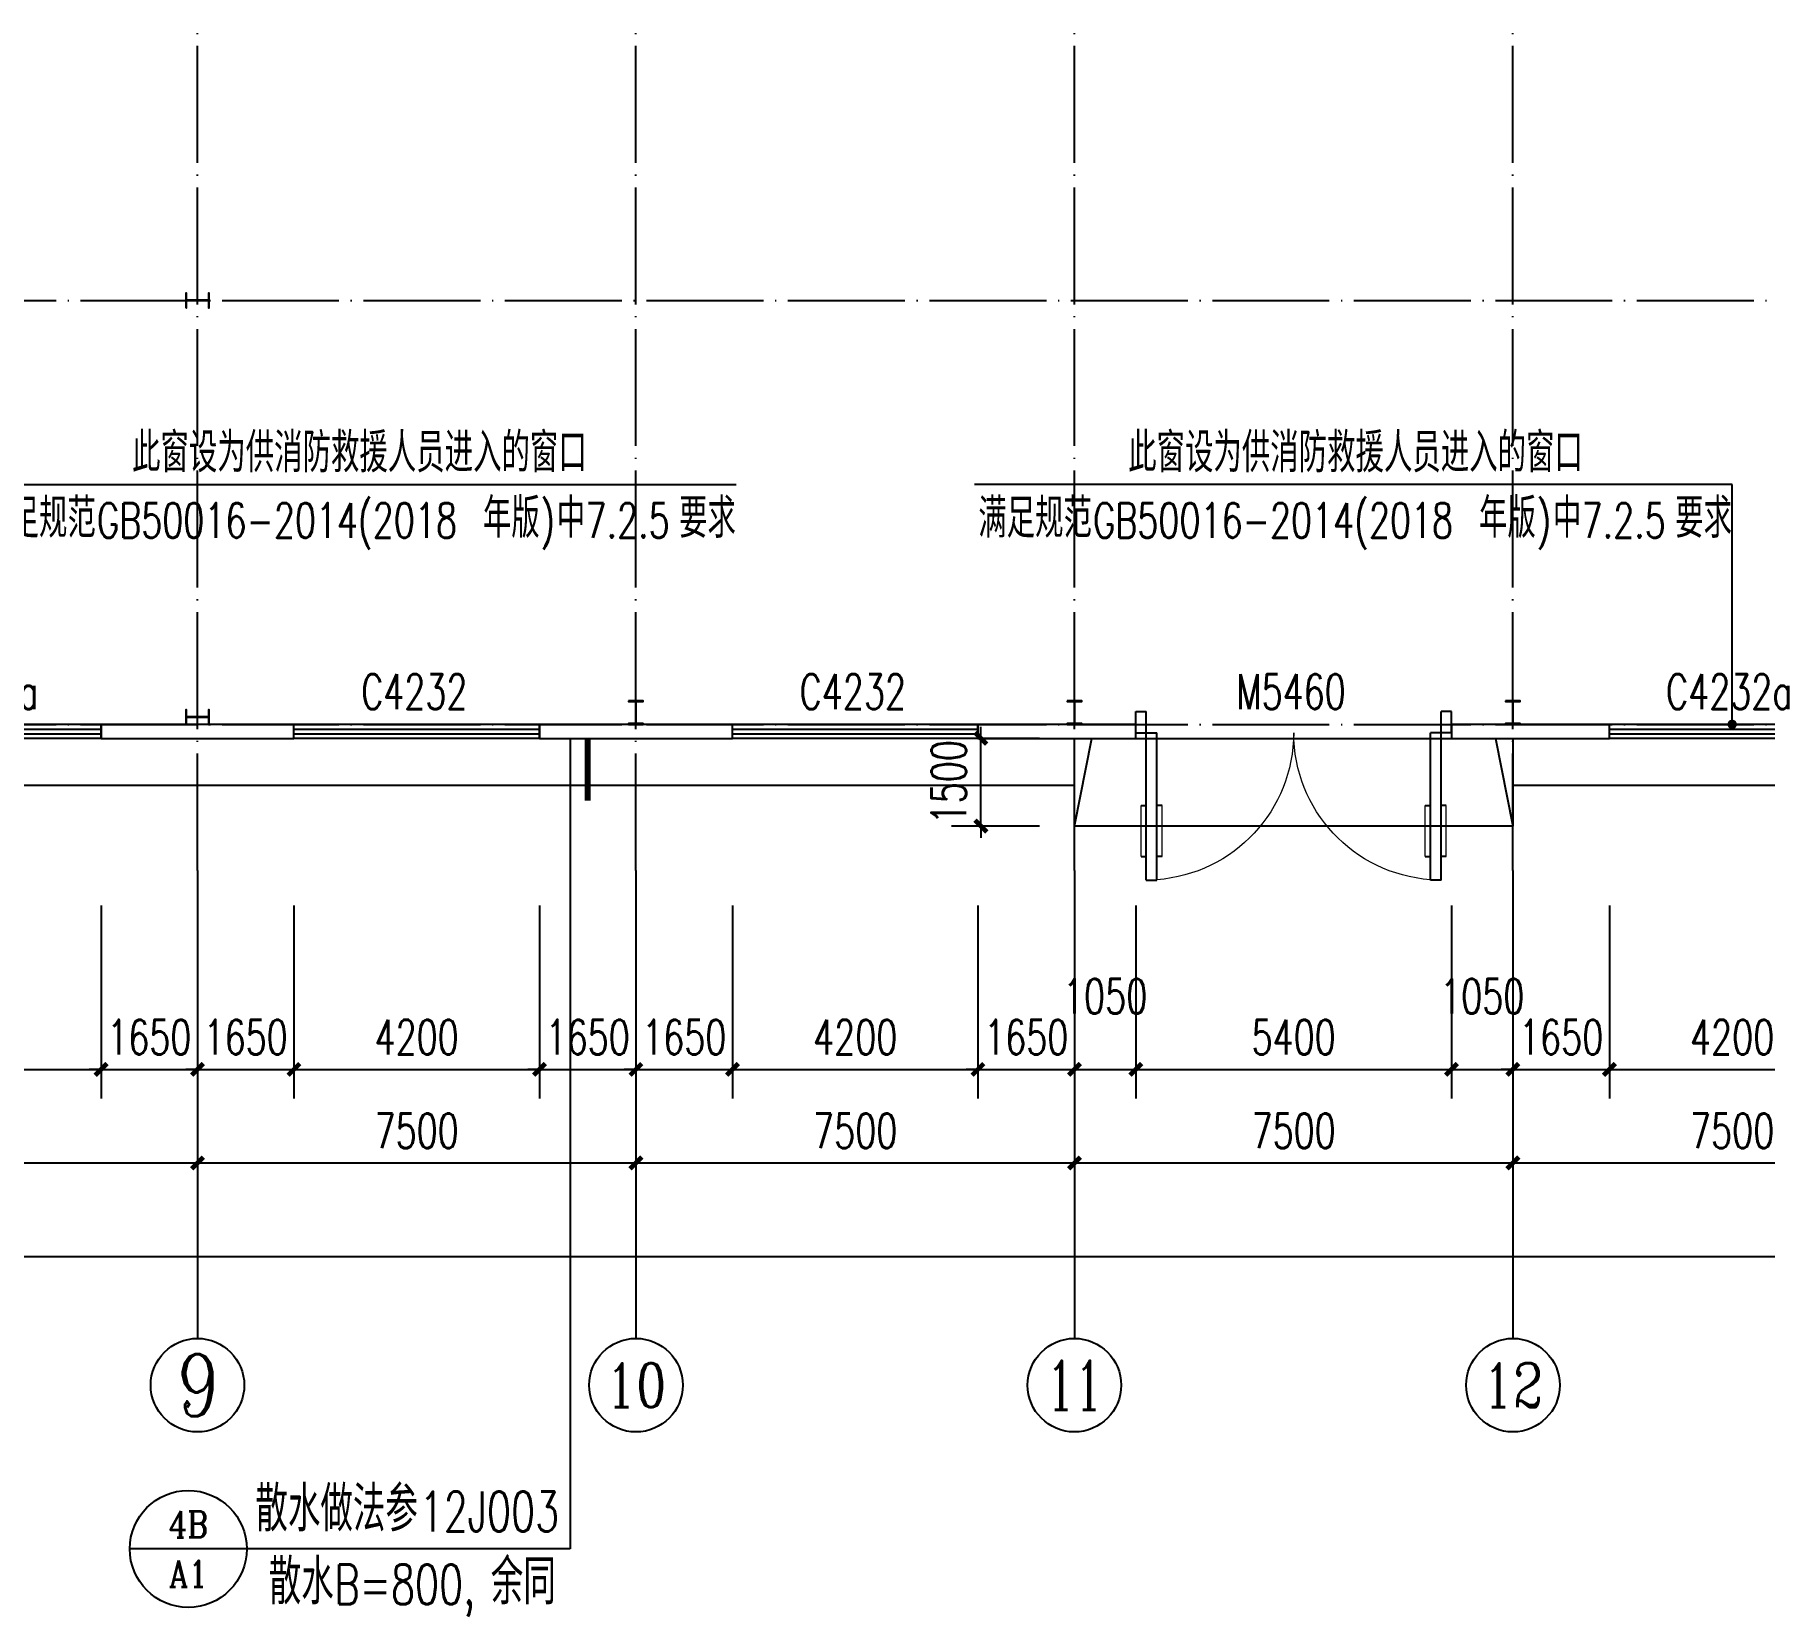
# Model space of a CAD drawing. Extents: x 14095202 to 14511487, y -1430609 to -90420.
# Drawn here: x 14459301 to 14488889, y -350474 to -323426 of the extents above; entities that cross this region are included whole.
import ezdxf
from ezdxf.enums import TextEntityAlignment as Align

# ---------------------------------------------------------------- set-up
doc = ezdxf.new("R2010")
doc.units = 0
doc.header["$LTSCALE"] = 1000
doc.header["$MEASUREMENT"] = 0
doc.linetypes.add('DOTE', pattern=[2.42, 2, -0.2, 0.02, -0.2])
for name, color, linetype in [('AXIS', 3, 'Continuous'), ('AXIS_TEXT', 7, 'Continuous'), ('COLUMN', 2, 'Continuous'), ('DIM_IDEN', 3, 'Continuous'), ('DIM_LEAD', 3, 'Continuous'), ('DOTE', 1, 'DOTE'), ('PUB_DIM', 3, 'Continuous'), ('PUB_TEXT', 7, 'Continuous'), ('WALL-PARAPET', 6, 'Continuous'), ('WINDOW', 4, 'Continuous'), ('WINDOW_TEXT', 7, 'Continuous')]:
    doc.layers.add(name, color=color, linetype=linetype)
doc.styles.add('_TCH_AXIS', font='COMPLEX', dxfattribs={"bigfont": 'GBCBIG'})
doc.styles.add('_TCH_DIM', font='SIMPLEX', dxfattribs={"bigfont": 'GBCBIG'})
doc.styles.add('_TCH_DIM_T3', font='SIMPLEX', dxfattribs={"width": 0.705882, "bigfont": 'GBCBIG'})
doc.styles.add('_TCH_LABEL', font='COMPLEX', dxfattribs={"bigfont": 'GBCBIG'})
doc.styles.add('_TCH_WINDOW', font='SIMPLEX', dxfattribs={"height": 3.5, "bigfont": 'GBCBIG'})
doc.styles.add('COMPLEX', font='COMPLEX')
doc.dimstyles.new('_TCH_ARCH&&200', dxfattribs={"dimtxt": 595, "dimasz": 200, "dimexe": 500, "dimexo": 600, "dimgap": 252.5, "dimtad": 1, "dimdec": 0, "dimzin": 0, "dimdsep": 46, "dimtxsty": '_TCH_DIM_T3', "dimblk": 'ARCHTICK', "dimcen": 0.09, "dimclrt": 7, "dimazin": 2, "dimtfac": 1, "dimtdec": 0, "dimtix": 1, "dimtmove": 2, "dimatfit": 3, "dimfxl": 0, "dimtolj": 1, "dimtzin": 0, "dimarcsym": 0})

# ---------------------------------------------------------------- blocks, each defined once
blk = doc.blocks.new('A$C797E1D2B')
at = {"layer": 'COLUMN'}
h = blk.add_hatch(color=256, dxfattribs=at)
h.paths.add_polyline_path([(125, 400), (250, 400), (250, 388), (130, 388), (130, 200), (125, 200)])
h.paths.add_polyline_path([(0, 400), (125, 400), (125, 200), (120, 200), (120, 388), (0, 388)])
h.paths.add_polyline_path([(0, 12), (120, 12), (120, 200), (125, 200), (125, 0), (0, 0)])
h.paths.add_polyline_path([(125, 200), (130, 200), (130, 12), (250, 12), (250, 0), (125, 0)])
blk.add_lwpolyline([(250, 0), (250, 12), (130, 12), (130, 388), (250, 388), (250, 400), (0, 400), (0, 388), (120, 388), (120, 12), (0, 12), (0, 0)], close=True, dxfattribs=at)
blk = doc.blocks.new('_AXISO')
blk.add_circle((0, 0), 0.5)
at = {"layer": 'AXIS_TEXT', "style": 'COMPLEX', "width": 1.041667}
blk.add_attdef('A', text='', height=0.56, dxfattribs=at).set_placement((-0.25, -0.28), (0.25, -0.28), align=Align.FIT)
blk = doc.blocks.new('_ArchTick')
at = {"color": 0, "linetype": 'ByBlock', "const_width": 0.4}
blk.add_lwpolyline([(-0.5, -0.5), (0.5, 0.5)], dxfattribs=at)
blk = doc.blocks.new('*D59')
at = {"layer": 'AXIS', "color": 0, "lineweight": -2}
for p, q in [((14401847, -338320), (14401847, -344820)), ((14492327, -338320), (14492327, -344820)), ((14401847, -344320), (14492327, -344320))]:
    blk.add_line(p, q, dxfattribs=at)
at = {"layer": 'Defpoints', "color": 0}
for p in [(14401847, -337720), (14492327, -337720), (14492327, -344320)]:
    blk.add_point(p, dxfattribs=at)
at = {"layer": 'AXIS', "color": 0, "lineweight": -2, "xscale": 200, "yscale": 200, "zscale": 200, "rotation": 180}
blk.add_blockref('_ArchTick', (14401847, -344320), dxfattribs=at)
at = {"layer": 'AXIS', "color": 0, "lineweight": -2, "xscale": 200, "yscale": 200, "zscale": 200}
blk.add_blockref('_ArchTick', (14492327, -344320), dxfattribs=at)
at = {"layer": 'AXIS', "color": 7, "insert": (14447087, -343770), "char_height": 595, "attachment_point": 5, "style": '_TCH_DIM_T3'}
blk.add_mtext('\\A1;90480', dxfattribs=at)
blk = doc.blocks.new('*D70')
at = {"layer": 'AXIS', "color": 0, "lineweight": -2}
for p, q in [((14454587, -338320), (14454587, -343220)), ((14462087, -338320), (14462087, -343220)), ((14454587, -342720), (14462087, -342720))]:
    blk.add_line(p, q, dxfattribs=at)
at = {"layer": 'Defpoints', "color": 0}
for p in [(14454587, -337720), (14462087, -337720), (14462087, -342720)]:
    blk.add_point(p, dxfattribs=at)
at = {"layer": 'AXIS', "color": 0, "lineweight": -2, "xscale": 200, "yscale": 200, "zscale": 200, "rotation": 180}
blk.add_blockref('_ArchTick', (14454587, -342720), dxfattribs=at)
at = {"layer": 'AXIS', "color": 0, "lineweight": -2, "xscale": 200, "yscale": 200, "zscale": 200}
blk.add_blockref('_ArchTick', (14462087, -342720), dxfattribs=at)
at = {"layer": 'AXIS', "color": 7, "insert": (14458337, -342170), "char_height": 595, "attachment_point": 5, "style": '_TCH_DIM_T3'}
blk.add_mtext('\\A1;7500', dxfattribs=at)
blk = doc.blocks.new('*D71')
at = {"layer": 'AXIS', "color": 0, "lineweight": -2}
for p, q in [((14462087, -338320), (14462087, -343220)), ((14469587, -338320), (14469587, -343220)), ((14462087, -342720), (14469587, -342720))]:
    blk.add_line(p, q, dxfattribs=at)
at = {"layer": 'Defpoints', "color": 0}
for p in [(14462087, -337720), (14469587, -337720), (14469587, -342720)]:
    blk.add_point(p, dxfattribs=at)
at = {"layer": 'AXIS', "color": 0, "lineweight": -2, "xscale": 200, "yscale": 200, "zscale": 200, "rotation": 180}
blk.add_blockref('_ArchTick', (14462087, -342720), dxfattribs=at)
at = {"layer": 'AXIS', "color": 0, "lineweight": -2, "xscale": 200, "yscale": 200, "zscale": 200}
blk.add_blockref('_ArchTick', (14469587, -342720), dxfattribs=at)
at = {"layer": 'AXIS', "color": 7, "insert": (14465837, -342170), "char_height": 595, "attachment_point": 5, "style": '_TCH_DIM_T3'}
blk.add_mtext('\\A1;7500', dxfattribs=at)
blk = doc.blocks.new('*D72')
at = {"layer": 'AXIS', "color": 0, "lineweight": -2}
for p, q in [((14469587, -338320), (14469587, -343220)), ((14477087, -338320), (14477087, -343220)), ((14469587, -342720), (14477087, -342720))]:
    blk.add_line(p, q, dxfattribs=at)
at = {"layer": 'Defpoints', "color": 0}
for p in [(14469587, -337720), (14477087, -337720), (14477087, -342720)]:
    blk.add_point(p, dxfattribs=at)
at = {"layer": 'AXIS', "color": 0, "lineweight": -2, "xscale": 200, "yscale": 200, "zscale": 200, "rotation": 180}
blk.add_blockref('_ArchTick', (14469587, -342720), dxfattribs=at)
at = {"layer": 'AXIS', "color": 0, "lineweight": -2, "xscale": 200, "yscale": 200, "zscale": 200}
blk.add_blockref('_ArchTick', (14477087, -342720), dxfattribs=at)
at = {"layer": 'AXIS', "color": 7, "insert": (14473337, -342170), "char_height": 595, "attachment_point": 5, "style": '_TCH_DIM_T3'}
blk.add_mtext('\\A1;7500', dxfattribs=at)
blk = doc.blocks.new('*D73')
at = {"layer": 'AXIS', "color": 0, "lineweight": -2}
for p, q in [((14477087, -338320), (14477087, -343220)), ((14484587, -338320), (14484587, -343220)), ((14477087, -342720), (14484587, -342720))]:
    blk.add_line(p, q, dxfattribs=at)
at = {"layer": 'Defpoints', "color": 0}
for p in [(14477087, -337720), (14484587, -337720), (14484587, -342720)]:
    blk.add_point(p, dxfattribs=at)
at = {"layer": 'AXIS', "color": 0, "lineweight": -2, "xscale": 200, "yscale": 200, "zscale": 200, "rotation": 180}
blk.add_blockref('_ArchTick', (14477087, -342720), dxfattribs=at)
at = {"layer": 'AXIS', "color": 0, "lineweight": -2, "xscale": 200, "yscale": 200, "zscale": 200}
blk.add_blockref('_ArchTick', (14484587, -342720), dxfattribs=at)
at = {"layer": 'AXIS', "color": 7, "insert": (14480837, -342170), "char_height": 595, "attachment_point": 5, "style": '_TCH_DIM_T3'}
blk.add_mtext('\\A1;7500', dxfattribs=at)
blk = doc.blocks.new('*D74')
at = {"layer": 'AXIS', "color": 0, "lineweight": -2}
for p, q in [((14484587, -338320), (14484587, -343220)), ((14492087, -338320), (14492087, -343220)), ((14484587, -342720), (14492087, -342720))]:
    blk.add_line(p, q, dxfattribs=at)
at = {"layer": 'Defpoints', "color": 0}
for p in [(14484587, -337720), (14492087, -337720), (14492087, -342720)]:
    blk.add_point(p, dxfattribs=at)
at = {"layer": 'AXIS', "color": 0, "lineweight": -2, "xscale": 200, "yscale": 200, "zscale": 200, "rotation": 180}
blk.add_blockref('_ArchTick', (14484587, -342720), dxfattribs=at)
at = {"layer": 'AXIS', "color": 0, "lineweight": -2, "xscale": 200, "yscale": 200, "zscale": 200}
blk.add_blockref('_ArchTick', (14492087, -342720), dxfattribs=at)
at = {"layer": 'AXIS', "color": 7, "insert": (14488337, -342170), "char_height": 595, "attachment_point": 5, "style": '_TCH_DIM_T3'}
blk.add_mtext('\\A1;7500', dxfattribs=at)
blk = doc.blocks.new('$TCHSYS$WIN2D')
for p, q in [((-0.5, 0.5), (0.5, 0.5)), ((-0.5, 0.5), (-0.5, -0.5)), ((0.5, 0.5), (0.5, -0.5)), ((0.5, 0.1667), (-0.5, 0.1667)), ((0.5, -0.1667), (-0.5, -0.1667)), ((-0.5, -0.5), (0.5, -0.5))]:
    blk.add_line(p, q)
blk = doc.blocks.new('$DorLib2D$00000011')
for p, q in [((-0.4667, 0.4709), (-0.4667, -0.0625)), ((-0.4667, 0.4709), (-0.4333, 0.4709)), ((-0.4333, 0.4709), (-0.4333, 0.0042)), ((0.4333, 0.4709), (0.4333, 0.0042)), ((0.4667, 0.4709), (0.4333, 0.4709)), ((0.4667, 0.4709), (0.4667, -0.0625)), ((-0.4833, 0.3962), (-0.4667, 0.3962)), ((-0.4167, 0.3962), (-0.4333, 0.3962)), ((0.4167, 0.3962), (0.4333, 0.3962)), ((0.4833, 0.3962), (0.4667, 0.3962)), ((-0.4833, 0.2346), (-0.4667, 0.2346)), ((-0.4167, 0.2346), (-0.4333, 0.2346)), ((0.4167, 0.2346), (0.4333, 0.2346)), ((0.4833, 0.2346), (0.4667, 0.2346)), ((-0.5, 0.0042), (-0.4333, 0.0042)), ((-0.5, 0.0042), (-0.5, -0.0625)), ((0.5, 0.0042), (0.4333, 0.0042)), ((0.5, 0.0042), (0.5, -0.0625)), ((-0.5, -0.0625), (-0.4667, -0.0625)), ((0.5, -0.0625), (0.4667, -0.0625))]:
    blk.add_line(p, q)
at = {"lineweight": 13}
for p, q in [((-0.4833, 0.3962), (-0.4833, 0.2346)), ((-0.4167, 0.3962), (-0.4167, 0.2346)), ((0.4167, 0.3962), (0.4167, 0.2346)), ((0.4833, 0.3962), (0.4833, 0.2346))]:
    blk.add_line(p, q, dxfattribs=at)
for centre, start, end in [((-0.4667, 0.0042), 0, 85.904), ((0.4667, 0.0042), 94.096, 180)]:
    blk.add_arc(centre, 0.4667, start, end, dxfattribs=at)
blk = doc.blocks.new('*D202')
at = {"layer": 'Defpoints', "color": 0}
for p in [(14456237, -337720), (14460437, -337720), (14460437, -341120)]:
    blk.add_point(p, dxfattribs=at)
at = {"layer": 'PUB_DIM', "color": 0, "lineweight": -2}
for p, q in [((14456237, -338320), (14456237, -341620)), ((14460437, -338320), (14460437, -341620)), ((14456237, -341120), (14460437, -341120))]:
    blk.add_line(p, q, dxfattribs=at)
at = {"layer": 'PUB_DIM', "color": 0, "lineweight": -2, "xscale": 200, "yscale": 200, "zscale": 200, "rotation": 180}
blk.add_blockref('_ArchTick', (14456237, -341120), dxfattribs=at)
at = {"layer": 'PUB_DIM', "color": 0, "lineweight": -2, "xscale": 200, "yscale": 200, "zscale": 200}
blk.add_blockref('_ArchTick', (14460437, -341120), dxfattribs=at)
at = {"layer": 'PUB_DIM', "color": 7, "insert": (14458337, -340570), "char_height": 595, "attachment_point": 5, "style": '_TCH_DIM_T3'}
blk.add_mtext('\\A1;4200', dxfattribs=at)
blk = doc.blocks.new('*D203')
at = {"layer": 'Defpoints', "color": 0}
for p in [(14460437, -337720), (14462087, -337720), (14462087, -341120)]:
    blk.add_point(p, dxfattribs=at)
at = {"layer": 'PUB_DIM', "color": 0, "lineweight": -2}
for p, q in [((14460437, -338320), (14460437, -341620)), ((14462087, -338320), (14462087, -341620)), ((14460437, -341120), (14460237, -341120)), ((14460437, -341120), (14462087, -341120)), ((14462087, -341120), (14462287, -341120))]:
    blk.add_line(p, q, dxfattribs=at)
at = {"layer": 'PUB_DIM', "color": 0, "lineweight": -2, "xscale": 200, "yscale": 200, "zscale": 200}
blk.add_blockref('_ArchTick', (14460437, -341120), dxfattribs=at)
at = {"layer": 'PUB_DIM', "color": 0, "lineweight": -2, "xscale": 200, "yscale": 200, "zscale": 200, "rotation": 180}
blk.add_blockref('_ArchTick', (14462087, -341120), dxfattribs=at)
at = {"layer": 'PUB_DIM', "color": 7, "insert": (14461262, -340570), "char_height": 595, "attachment_point": 5, "style": '_TCH_DIM_T3'}
blk.add_mtext('\\A1;1650', dxfattribs=at)
blk = doc.blocks.new('*D204')
at = {"layer": 'Defpoints', "color": 0}
for p in [(14462087, -337720), (14463737, -337720), (14463737, -341120)]:
    blk.add_point(p, dxfattribs=at)
at = {"layer": 'PUB_DIM', "color": 0, "lineweight": -2}
for p, q in [((14462087, -338320), (14462087, -341620)), ((14463737, -338320), (14463737, -341620)), ((14462087, -341120), (14461887, -341120)), ((14462087, -341120), (14463737, -341120)), ((14463737, -341120), (14463937, -341120))]:
    blk.add_line(p, q, dxfattribs=at)
at = {"layer": 'PUB_DIM', "color": 0, "lineweight": -2, "xscale": 200, "yscale": 200, "zscale": 200}
blk.add_blockref('_ArchTick', (14462087, -341120), dxfattribs=at)
at = {"layer": 'PUB_DIM', "color": 0, "lineweight": -2, "xscale": 200, "yscale": 200, "zscale": 200, "rotation": 180}
blk.add_blockref('_ArchTick', (14463737, -341120), dxfattribs=at)
at = {"layer": 'PUB_DIM', "color": 7, "insert": (14462912, -340570), "char_height": 595, "attachment_point": 5, "style": '_TCH_DIM_T3'}
blk.add_mtext('\\A1;1650', dxfattribs=at)
blk = doc.blocks.new('*D205')
at = {"layer": 'Defpoints', "color": 0}
for p in [(14463737, -337720), (14467937, -337720), (14467937, -341120)]:
    blk.add_point(p, dxfattribs=at)
at = {"layer": 'PUB_DIM', "color": 0, "lineweight": -2}
for p, q in [((14463737, -338320), (14463737, -341620)), ((14467937, -338320), (14467937, -341620)), ((14463737, -341120), (14467937, -341120))]:
    blk.add_line(p, q, dxfattribs=at)
at = {"layer": 'PUB_DIM', "color": 0, "lineweight": -2, "xscale": 200, "yscale": 200, "zscale": 200, "rotation": 180}
blk.add_blockref('_ArchTick', (14463737, -341120), dxfattribs=at)
at = {"layer": 'PUB_DIM', "color": 0, "lineweight": -2, "xscale": 200, "yscale": 200, "zscale": 200}
blk.add_blockref('_ArchTick', (14467937, -341120), dxfattribs=at)
at = {"layer": 'PUB_DIM', "color": 7, "insert": (14465837, -340570), "char_height": 595, "attachment_point": 5, "style": '_TCH_DIM_T3'}
blk.add_mtext('\\A1;4200', dxfattribs=at)
blk = doc.blocks.new('*D206')
at = {"layer": 'Defpoints', "color": 0}
for p in [(14467937, -337720), (14469587, -337720), (14469587, -341120)]:
    blk.add_point(p, dxfattribs=at)
at = {"layer": 'PUB_DIM', "color": 0, "lineweight": -2}
for p, q in [((14467937, -338320), (14467937, -341620)), ((14469587, -338320), (14469587, -341620)), ((14467937, -341120), (14467737, -341120)), ((14467937, -341120), (14469587, -341120)), ((14469587, -341120), (14469787, -341120))]:
    blk.add_line(p, q, dxfattribs=at)
at = {"layer": 'PUB_DIM', "color": 0, "lineweight": -2, "xscale": 200, "yscale": 200, "zscale": 200}
blk.add_blockref('_ArchTick', (14467937, -341120), dxfattribs=at)
at = {"layer": 'PUB_DIM', "color": 0, "lineweight": -2, "xscale": 200, "yscale": 200, "zscale": 200, "rotation": 180}
blk.add_blockref('_ArchTick', (14469587, -341120), dxfattribs=at)
at = {"layer": 'PUB_DIM', "color": 7, "insert": (14468762, -340570), "char_height": 595, "attachment_point": 5, "style": '_TCH_DIM_T3'}
blk.add_mtext('\\A1;1650', dxfattribs=at)
blk = doc.blocks.new('*D207')
at = {"layer": 'Defpoints', "color": 0}
for p in [(14469587, -337720), (14471237, -337720), (14471237, -341120)]:
    blk.add_point(p, dxfattribs=at)
at = {"layer": 'PUB_DIM', "color": 0, "lineweight": -2}
for p, q in [((14469587, -338320), (14469587, -341620)), ((14471237, -338320), (14471237, -341620)), ((14469587, -341120), (14469387, -341120)), ((14469587, -341120), (14471237, -341120)), ((14471237, -341120), (14471437, -341120))]:
    blk.add_line(p, q, dxfattribs=at)
at = {"layer": 'PUB_DIM', "color": 0, "lineweight": -2, "xscale": 200, "yscale": 200, "zscale": 200}
blk.add_blockref('_ArchTick', (14469587, -341120), dxfattribs=at)
at = {"layer": 'PUB_DIM', "color": 0, "lineweight": -2, "xscale": 200, "yscale": 200, "zscale": 200, "rotation": 180}
blk.add_blockref('_ArchTick', (14471237, -341120), dxfattribs=at)
at = {"layer": 'PUB_DIM', "color": 7, "insert": (14470412, -340570), "char_height": 595, "attachment_point": 5, "style": '_TCH_DIM_T3'}
blk.add_mtext('\\A1;1650', dxfattribs=at)
blk = doc.blocks.new('*D208')
at = {"layer": 'Defpoints', "color": 0}
for p in [(14471237, -337720), (14475437, -337720), (14475437, -341120)]:
    blk.add_point(p, dxfattribs=at)
at = {"layer": 'PUB_DIM', "color": 0, "lineweight": -2}
for p, q in [((14471237, -338320), (14471237, -341620)), ((14475437, -338320), (14475437, -341620)), ((14471237, -341120), (14475437, -341120))]:
    blk.add_line(p, q, dxfattribs=at)
at = {"layer": 'PUB_DIM', "color": 0, "lineweight": -2, "xscale": 200, "yscale": 200, "zscale": 200, "rotation": 180}
blk.add_blockref('_ArchTick', (14471237, -341120), dxfattribs=at)
at = {"layer": 'PUB_DIM', "color": 0, "lineweight": -2, "xscale": 200, "yscale": 200, "zscale": 200}
blk.add_blockref('_ArchTick', (14475437, -341120), dxfattribs=at)
at = {"layer": 'PUB_DIM', "color": 7, "insert": (14473337, -340570), "char_height": 595, "attachment_point": 5, "style": '_TCH_DIM_T3'}
blk.add_mtext('\\A1;4200', dxfattribs=at)
blk = doc.blocks.new('*D209')
at = {"layer": 'Defpoints', "color": 0}
for p in [(14475437, -337720), (14477087, -337720), (14477087, -341120)]:
    blk.add_point(p, dxfattribs=at)
at = {"layer": 'PUB_DIM', "color": 0, "lineweight": -2}
for p, q in [((14475437, -338320), (14475437, -341620)), ((14477087, -338320), (14477087, -341620)), ((14475437, -341120), (14475237, -341120)), ((14475437, -341120), (14477087, -341120)), ((14477087, -341120), (14477287, -341120))]:
    blk.add_line(p, q, dxfattribs=at)
at = {"layer": 'PUB_DIM', "color": 0, "lineweight": -2, "xscale": 200, "yscale": 200, "zscale": 200}
blk.add_blockref('_ArchTick', (14475437, -341120), dxfattribs=at)
at = {"layer": 'PUB_DIM', "color": 0, "lineweight": -2, "xscale": 200, "yscale": 200, "zscale": 200, "rotation": 180}
blk.add_blockref('_ArchTick', (14477087, -341120), dxfattribs=at)
at = {"layer": 'PUB_DIM', "color": 7, "insert": (14476262, -340570), "char_height": 595, "attachment_point": 5, "style": '_TCH_DIM_T3'}
blk.add_mtext('\\A1;1650', dxfattribs=at)
blk = doc.blocks.new('*D210')
at = {"layer": 'Defpoints', "color": 0}
for p in [(14477087, -337720), (14478137, -337720), (14478137, -341120)]:
    blk.add_point(p, dxfattribs=at)
at = {"layer": 'PUB_DIM', "color": 0, "lineweight": -2}
for p, q in [((14477087, -338320), (14477087, -341620)), ((14478137, -338320), (14478137, -341620)), ((14477087, -341120), (14478137, -341120))]:
    blk.add_line(p, q, dxfattribs=at)
at = {"layer": 'PUB_DIM', "color": 0, "lineweight": -2, "xscale": 200, "yscale": 200, "zscale": 200, "rotation": 180}
blk.add_blockref('_ArchTick', (14477087, -341120), dxfattribs=at)
at = {"layer": 'PUB_DIM', "color": 0, "lineweight": -2, "xscale": 200, "yscale": 200, "zscale": 200}
blk.add_blockref('_ArchTick', (14478137, -341120), dxfattribs=at)
at = {"layer": 'PUB_DIM', "color": 7, "insert": (14477612, -339870), "char_height": 595, "attachment_point": 5, "style": '_TCH_DIM_T3'}
blk.add_mtext('\\A1;1050', dxfattribs=at)
blk = doc.blocks.new('*D211')
at = {"layer": 'Defpoints', "color": 0}
for p in [(14478137, -337720), (14483537, -337720), (14483537, -341120)]:
    blk.add_point(p, dxfattribs=at)
at = {"layer": 'PUB_DIM', "color": 0, "lineweight": -2}
for p, q in [((14478137, -338320), (14478137, -341620)), ((14483537, -338320), (14483537, -341620)), ((14478137, -341120), (14483537, -341120))]:
    blk.add_line(p, q, dxfattribs=at)
at = {"layer": 'PUB_DIM', "color": 0, "lineweight": -2, "xscale": 200, "yscale": 200, "zscale": 200, "rotation": 180}
blk.add_blockref('_ArchTick', (14478137, -341120), dxfattribs=at)
at = {"layer": 'PUB_DIM', "color": 0, "lineweight": -2, "xscale": 200, "yscale": 200, "zscale": 200}
blk.add_blockref('_ArchTick', (14483537, -341120), dxfattribs=at)
at = {"layer": 'PUB_DIM', "color": 7, "insert": (14480837, -340570), "char_height": 595, "attachment_point": 5, "style": '_TCH_DIM_T3'}
blk.add_mtext('\\A1;5400', dxfattribs=at)
blk = doc.blocks.new('*D212')
at = {"layer": 'Defpoints', "color": 0}
for p in [(14483537, -337720), (14484587, -337720), (14484587, -341120)]:
    blk.add_point(p, dxfattribs=at)
at = {"layer": 'PUB_DIM', "color": 0, "lineweight": -2}
for p, q in [((14483537, -338320), (14483537, -341620)), ((14484587, -338320), (14484587, -341620)), ((14483537, -341120), (14484587, -341120))]:
    blk.add_line(p, q, dxfattribs=at)
at = {"layer": 'PUB_DIM', "color": 0, "lineweight": -2, "xscale": 200, "yscale": 200, "zscale": 200, "rotation": 180}
blk.add_blockref('_ArchTick', (14483537, -341120), dxfattribs=at)
at = {"layer": 'PUB_DIM', "color": 0, "lineweight": -2, "xscale": 200, "yscale": 200, "zscale": 200}
blk.add_blockref('_ArchTick', (14484587, -341120), dxfattribs=at)
at = {"layer": 'PUB_DIM', "color": 7, "insert": (14484062, -339870), "char_height": 595, "attachment_point": 5, "style": '_TCH_DIM_T3'}
blk.add_mtext('\\A1;1050', dxfattribs=at)
blk = doc.blocks.new('*D213')
at = {"layer": 'Defpoints', "color": 0}
for p in [(14484587, -337720), (14486237, -337720), (14486237, -341120)]:
    blk.add_point(p, dxfattribs=at)
at = {"layer": 'PUB_DIM', "color": 0, "lineweight": -2}
for p, q in [((14484587, -338320), (14484587, -341620)), ((14486237, -338320), (14486237, -341620)), ((14484587, -341120), (14484387, -341120)), ((14484587, -341120), (14486237, -341120)), ((14486237, -341120), (14486437, -341120))]:
    blk.add_line(p, q, dxfattribs=at)
at = {"layer": 'PUB_DIM', "color": 0, "lineweight": -2, "xscale": 200, "yscale": 200, "zscale": 200}
blk.add_blockref('_ArchTick', (14484587, -341120), dxfattribs=at)
at = {"layer": 'PUB_DIM', "color": 0, "lineweight": -2, "xscale": 200, "yscale": 200, "zscale": 200, "rotation": 180}
blk.add_blockref('_ArchTick', (14486237, -341120), dxfattribs=at)
at = {"layer": 'PUB_DIM', "color": 7, "insert": (14485412, -340570), "char_height": 595, "attachment_point": 5, "style": '_TCH_DIM_T3'}
blk.add_mtext('\\A1;1650', dxfattribs=at)
blk = doc.blocks.new('*D214')
at = {"layer": 'Defpoints', "color": 0}
for p in [(14486237, -337720), (14490437, -337720), (14490437, -341120)]:
    blk.add_point(p, dxfattribs=at)
at = {"layer": 'PUB_DIM', "color": 0, "lineweight": -2}
for p, q in [((14486237, -338320), (14486237, -341620)), ((14490437, -338320), (14490437, -341620)), ((14486237, -341120), (14490437, -341120))]:
    blk.add_line(p, q, dxfattribs=at)
at = {"layer": 'PUB_DIM', "color": 0, "lineweight": -2, "xscale": 200, "yscale": 200, "zscale": 200, "rotation": 180}
blk.add_blockref('_ArchTick', (14486237, -341120), dxfattribs=at)
at = {"layer": 'PUB_DIM', "color": 0, "lineweight": -2, "xscale": 200, "yscale": 200, "zscale": 200}
blk.add_blockref('_ArchTick', (14490437, -341120), dxfattribs=at)
at = {"layer": 'PUB_DIM', "color": 7, "insert": (14488337, -340570), "char_height": 595, "attachment_point": 5, "style": '_TCH_DIM_T3'}
blk.add_mtext('\\A1;4200', dxfattribs=at)
blk = doc.blocks.new('*D443')
at = {"layer": 'Defpoints', "color": 0}
for p in [(14475487, -335460), (14477087, -335460), (14477087, -336960)]:
    blk.add_point(p, dxfattribs=at)
at = {"layer": 'PUB_DIM', "color": 0, "lineweight": -2}
for p, q in [((14476487, -335460), (14474987, -335460)), ((14475487, -335460), (14475487, -335260)), ((14475487, -336960), (14475487, -335460)), ((14476487, -336960), (14474987, -336960)), ((14475487, -336960), (14475487, -337160))]:
    blk.add_line(p, q, dxfattribs=at)
at = {"layer": 'PUB_DIM', "color": 0, "lineweight": -2, "xscale": 200, "yscale": 200, "zscale": 200}
for p, rotation in [((14475487, -335460), 270), ((14475487, -336960), 90)]:
    blk.add_blockref('_ArchTick', p, dxfattribs=dict(at, rotation=rotation))
at = {"layer": 'PUB_DIM', "color": 7, "insert": (14474937, -336210), "char_height": 595, "attachment_point": 5, "rotation": 90, "style": '_TCH_DIM_T3'}
blk.add_mtext('\\A1;1500', dxfattribs=at)

msp = doc.modelspace()

# ---------------------------------------------------------------- linework, layer by layer
at = {"ltscale": 0.5}
for p, q in [((14477086.9, -336960.3), (14477386.9, -335460.3)), ((14484286.9, -335460.3), (14484586.9, -336960.3))]:
    msp.add_line(p, q, dxfattribs=at)
for points in [[(14484586.9, -336260.3), (14493126.9, -336260.3), (14493126.9, -312970.3)], [(14484586.9, -335460.3), (14484586.9, -336960.3), (14477086.9, -336960.3), (14477086.9, -335460.3)], [(14454586.9, -336260.3), (14477086.9, -336260.3)]]:
    msp.add_lwpolyline(points, dxfattribs=at)
at = {"layer": 'AXIS'}
for p, q in [((14462086.9, -337720.3), (14462086.9, -345720.3)), ((14469586.9, -337720.3), (14469586.9, -345720.3)), ((14477086.9, -337720.3), (14477086.9, -345720.3)), ((14484586.9, -337720.3), (14484586.9, -345720.3))]:
    msp.add_line(p, q, dxfattribs=at)
at = {"layer": 'DIM_IDEN'}
for p, q in [((14468460.4, -335460.3), (14468460.4, -349320.3)), ((14462928.7, -349320.3), (14460928.7, -349320.3)), ((14468460.4, -349320.3), (14462928.7, -349320.3))]:
    msp.add_line(p, q, dxfattribs=at)
at = {"layer": 'DIM_IDEN', "const_width": 100}
msp.add_lwpolyline([(14468760.4, -335460.3), (14468760.4, -336527)], dxfattribs=at)
at = {"layer": 'DIM_IDEN'}
msp.add_circle((14461928.7, -349320.3), 1000, dxfattribs=at)
at = {"layer": 'DIM_LEAD'}
for p, q in [((14458336.9, -331120.3), (14471298.6, -331120.3)), ((14488336.9, -331120.3), (14475375.1, -331120.3)), ((14488336.9, -335220.3), (14488336.9, -331120.3))]:
    msp.add_line(p, q, dxfattribs=at)
at = {"layer": 'DIM_LEAD', "const_width": 80}
msp.add_lwpolyline([(14488336.9, -335260.3, 1), (14488336.9, -335180.3, 1)], format="xyb", close=True, dxfattribs=at)
at = {"layer": 'DOTE'}
for p, q in [((14462086.9, -337720.3), (14462086.9, -205720.3)), ((14469586.9, -337720.3), (14469586.9, -205720.3)), ((14477086.9, -337720.3), (14477086.9, -205720.3)), ((14484586.9, -337720.3), (14484586.9, -205720.3)), ((14399586.9, -327970.3), (14494586.9, -327970.3)), ((14399586.9, -335220.3), (14494586.9, -335220.3))]:
    msp.add_line(p, q, dxfattribs=at)
at = {"layer": 'WALL-PARAPET'}
for p, q in [((14463736.9, -335220.3), (14460436.9, -335220.3)), ((14460436.9, -335220.3), (14460436.9, -335460.3)), ((14463736.9, -335460.3), (14463736.9, -335220.3)), ((14471236.9, -335220.3), (14467936.9, -335220.3)), ((14467936.9, -335220.3), (14467936.9, -335460.3)), ((14471236.9, -335460.3), (14471236.9, -335220.3)), ((14478136.9, -335220.3), (14475436.9, -335220.3)), ((14475436.9, -335220.3), (14475436.9, -335460.3)), ((14478136.9, -335460.3), (14478136.9, -335220.3)), ((14486236.9, -335220.3), (14483536.9, -335220.3)), ((14483536.9, -335220.3), (14483536.9, -335460.3)), ((14486236.9, -335460.3), (14486236.9, -335220.3)), ((14460436.9, -335460.3), (14463736.9, -335460.3)), ((14467936.9, -335460.3), (14471236.9, -335460.3)), ((14475436.9, -335460.3), (14478136.9, -335460.3)), ((14483536.9, -335460.3), (14486236.9, -335460.3))]:
    msp.add_line(p, q, dxfattribs=at)
at = {"layer": 'WINDOW'}
msp.add_line((14478136.9, -335460.3), (14483536.9, -335460.3), dxfattribs=at)

# ---------------------------------------------------------------- block references
for p, rotation in [((14461886.9, -327845.3), 270), ((14469711.9, -334820.3), 180), ((14477211.9, -334820.3), 180), ((14484711.9, -334820.3), 180), ((14461886.9, -334970.3), 270)]:
    msp.add_blockref('A$C797E1D2B', p, dxfattribs=dict(rotation=rotation))
at = {"layer": 'AXIS'}
ref = msp.add_blockref('_AXISO', (14462086.9, -346520.3), dxfattribs=dict(at, xscale=1600, yscale=1600, zscale=1600))
ref.add_attrib('A', '9', dxfattribs={"layer": 'AXIS_TEXT', "ltscale": 0.5, "height": 1065, "style": '_TCH_AXIS'}).set_placement((14461731.8, -347052.9), (14462441.9, -347052.9), align=Align.FIT)
ref = msp.add_blockref('_AXISO', (14469586.9, -346520.3), dxfattribs=dict(at, xscale=1600, yscale=1600, zscale=1600))
ref.add_attrib('A', '10', dxfattribs={"layer": 'AXIS_TEXT', "ltscale": 0.5, "height": 750.73, "style": '_TCH_AXIS'}).set_placement((14469068.5, -346895.7), (14470105.2, -346895.7), align=Align.FIT)
ref = msp.add_blockref('_AXISO', (14477086.9, -346520.3), dxfattribs=dict(at, xscale=1600, yscale=1600, zscale=1600))
ref.add_attrib('A', '11', dxfattribs={"layer": 'AXIS_TEXT', "ltscale": 0.5, "height": 842.89, "style": '_TCH_AXIS'}).set_placement((14476605.2, -346941.8), (14477568.5, -346941.8), align=Align.FIT)
ref = msp.add_blockref('_AXISO', (14484586.9, -346520.3), dxfattribs=dict(at, xscale=1600, yscale=1600, zscale=1600))
ref.add_attrib('A', '12', dxfattribs={"layer": 'AXIS_TEXT', "ltscale": 0.5, "height": 750.73, "style": '_TCH_AXIS'}).set_placement((14484068.5, -346895.7), (14485105.2, -346895.7), align=Align.FIT)
at = {"layer": 'WINDOW'}
ref = msp.add_blockref('$TCHSYS$WIN2D', (14458336.9, -335340.3), dxfattribs=dict(at, xscale=-4200, yscale=-240, zscale=-4200))
ref.add_attrib('A', 'C4232a', (14457206.9, -334958.1), dxfattribs={"layer": 'WINDOW_TEXT', "ltscale": 0.5, "height": 595, "style": '_TCH_WINDOW', "width": 0.705882})
ref = msp.add_blockref('$TCHSYS$WIN2D', (14465836.9, -335340.3), dxfattribs=dict(at, xscale=-4200, yscale=-240, zscale=-4200))
ref.add_attrib('A', 'C4232', (14464886.9, -334958.1), dxfattribs={"layer": 'WINDOW_TEXT', "ltscale": 0.5, "height": 595, "style": '_TCH_WINDOW', "width": 0.705882})
ref = msp.add_blockref('$TCHSYS$WIN2D', (14473336.9, -335340.3), dxfattribs=dict(at, xscale=-4200, yscale=-240, zscale=-4200))
ref.add_attrib('A', 'C4232', (14472386.9, -334958.1), dxfattribs={"layer": 'WINDOW_TEXT', "ltscale": 0.5, "height": 595, "style": '_TCH_WINDOW', "width": 0.705882})
ref = msp.add_blockref('$DorLib2D$00000011', (14480836.9, -335340.3), dxfattribs=dict(at, xscale=5400, yscale=-5400, zscale=5400))
ref.add_attrib('A', 'M5460', (14479856.9, -334958.1), dxfattribs={"layer": 'WINDOW_TEXT', "ltscale": 0.5, "height": 595, "style": '_TCH_WINDOW', "width": 0.705882})
ref = msp.add_blockref('$TCHSYS$WIN2D', (14488336.9, -335340.3), dxfattribs=dict(at, xscale=-4200, yscale=-240, zscale=-4200))
ref.add_attrib('A', 'C4232a', (14487206.9, -334958.1), dxfattribs={"layer": 'WINDOW_TEXT', "ltscale": 0.5, "height": 595, "style": '_TCH_WINDOW', "width": 0.705882})

# ---------------------------------------------------------------- texts
at = {"layer": 'PUB_TEXT', "style": '_TCH_DIM'}
for s, height, p in [('此窗设为供消防救援人员进入的窗口', 675.177, (14460967.7, -330910.3)), ('此窗设为供消防救援人员进入的窗口', 675.177, (14478006, -330910.3)), ('满足规范', 675.18, (14458403.3, -332030.3)), ('年版', 675.18, (14466969.2, -332030.3)), ('中', 675.2, (14468232.2, -332030.3)), ('要求', 675.18, (14470323.7, -332030.3)), ('满足规范', 675.18, (14475441.5, -332030.3)), ('年版', 675.18, (14484007.5, -332030.3)), ('中', 675.2, (14485270.4, -332030.3)), ('要求', 675.18, (14487361.9, -332030.3)), ('散水做法参', 771.63, (14463078.9, -349020.8)), ('散水', 771.63, (14463306.4, -350266.7)), ('余同', 771.63, (14467104.1, -350266.7))]:
    msp.add_text(s, height=height, dxfattribs=at).set_placement(p)
at = {"layer": 'PUB_TEXT', "style": '_TCH_DIM', "width": 0.705882}
for s, height, p in [('GB50016-2014(2018', 595, (14460369.2, -332030.3)), (')', 595, (14467952.2, -332030.3)), ('GB50016-2014(2018', 595, (14477407.5, -332030.3)), (')', 595, (14484990.4, -332030.3)), ('7.2.5', 595, (14468723.7, -332030.3)), ('7.2.5', 595, (14485761.9, -332030.3)), ('12J003', 680, (14465887.4, -349020.8)), ('B=800,', 680, (14464429.8, -350266.7))]:
    msp.add_text(s, height=height, dxfattribs=at).set_placement(p)
at = {"layer": 'PUB_TEXT', "style": '_TCH_LABEL'}
for s, height, width, p, p2 in [('4B', 452.6, 1.119153, (14461593.8, -349124.5), (14462263.6, -349124.5)), ('A1', 455, 1.148325, (14461597.8, -349970.8), (14462259.6, -349970.8))]:
    msp.add_text(s, height=height, dxfattribs=dict(at, width=width)).set_placement(p, p2, align=Align.FIT)

# ---------------------------------------------------------------- dimensions: what is measured, and where the dimension line sits
at = {"layer": 'AXIS'}
for p1, p2, distance, text, picture, middle in [((14401846.9, -337720.3), (14492326.9, -337720.3), -6600, '90480', '*D59', (14447086.9, -343770.3)), ((14454586.9, -337720.3), (14462086.9, -337720.3), -5000, '7500', '*D70', (14458336.9, -342170.3)), ((14462086.9, -337720.3), (14469586.9, -337720.3), -5000, '7500', '*D71', (14465836.9, -342170.3)), ((14469586.9, -337720.3), (14477086.9, -337720.3), -5000, '7500', '*D72', (14473336.9, -342170.3)), ((14477086.9, -337720.3), (14484586.9, -337720.3), -5000, '7500', '*D73', (14480836.9, -342170.3)), ((14484586.9, -337720.3), (14492086.9, -337720.3), -5000, '7500', '*D74', (14488336.9, -342170.3))]:
    dim = msp.add_aligned_dim(p1=p1, p2=p2, distance=distance, text=text, dimstyle='_TCH_ARCH&&200', dxfattribs=at)
    dim.commit()
    dim.dimension.update_dxf_attribs({"geometry": picture, "text_midpoint": middle})
at = {"layer": 'PUB_DIM'}
for p1, p2, distance, text, picture, middle in [((14477086.9, -336960.3), (14477086.9, -335460.3), 1600, '1500', '*D443', (14474936.9, -336210.3)), ((14456236.9, -337720.3), (14460436.9, -337720.3), -3400, '4200', '*D202', (14458336.9, -340570.3)), ((14460436.9, -337720.3), (14462086.9, -337720.3), -3400, '1650', '*D203', (14461261.9, -340570.3)), ((14462086.9, -337720.3), (14463736.9, -337720.3), -3400, '1650', '*D204', (14462911.9, -340570.3)), ((14463736.9, -337720.3), (14467936.9, -337720.3), -3400, '4200', '*D205', (14465836.9, -340570.3)), ((14467936.9, -337720.3), (14469586.9, -337720.3), -3400, '1650', '*D206', (14468761.9, -340570.3)), ((14469586.9, -337720.3), (14471236.9, -337720.3), -3400, '1650', '*D207', (14470411.9, -340570.3)), ((14471236.9, -337720.3), (14475436.9, -337720.3), -3400, '4200', '*D208', (14473336.9, -340570.3)), ((14475436.9, -337720.3), (14477086.9, -337720.3), -3400, '1650', '*D209', (14476261.9, -340570.3)), ((14478136.9, -337720.3), (14483536.9, -337720.3), -3400, '5400', '*D211', (14480836.9, -340570.3)), ((14484586.9, -337720.3), (14486236.9, -337720.3), -3400, '1650', '*D213', (14485411.9, -340570.3)), ((14486236.9, -337720.3), (14490436.9, -337720.3), -3400, '4200', '*D214', (14488336.9, -340570.3))]:
    dim = msp.add_aligned_dim(p1=p1, p2=p2, distance=distance, text=text, dimstyle='_TCH_ARCH&&200', dxfattribs=at)
    dim.commit()
    dim.dimension.update_dxf_attribs({"geometry": picture, "text_midpoint": middle})
for base, p1, p2, picture, middle in [((14478136.9, -341120.3), (14477086.9, -337720.3), (14478136.9, -337720.3), '*D210', (14477611.9, -339870.3)), ((14484586.9, -341120.3), (14483536.9, -337720.3), (14484586.9, -337720.3), '*D212', (14484061.9, -339870.3))]:
    dim = msp.add_linear_dim(base=base, p1=p1, p2=p2, angle=360, text='1050', dimstyle='_TCH_ARCH&&200', dxfattribs=at)
    dim.commit()
    dim.dimension.update_dxf_attribs({"geometry": picture, "text_midpoint": middle, "dimtype": 161})

doc.saveas('drawing.dxf')
